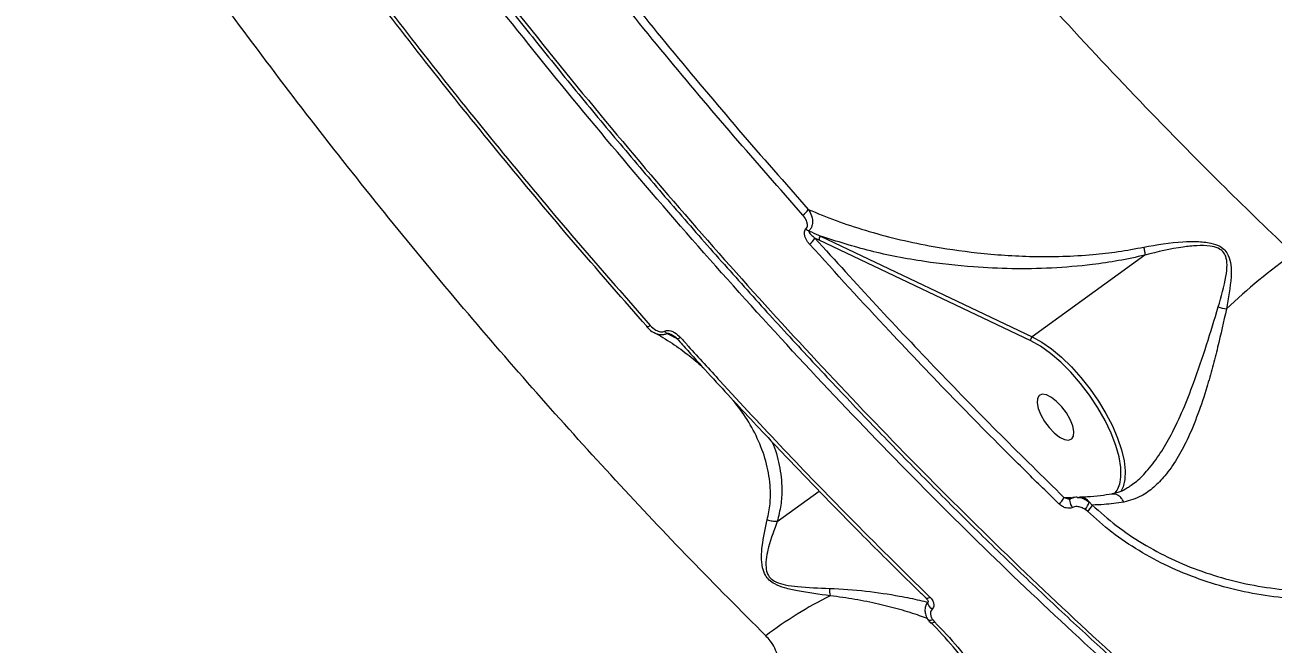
# Model space of a CAD drawing. Header units: millimetres. Extents: x -7151 to 6134, y -5040 to 5562.
# Drawn here: x -2718.5 to -2512.3, y -167.8 to -65.3 of the extents above; entities that cross this region are included whole.
import ezdxf

# ---------------------------------------------------------------- set-up
doc = ezdxf.new("R2010")
doc.units = ezdxf.units.MM
for name, color, linetype in [('DIKOM_ОБЪЕКТ', 7, 'Continuous'), ('DIKOM_РАЗМЕР_ЗОНА', 7, 'Continuous'), ('DIKOM_РАЗМЕР_ОБЪЕКТА', 7, 'Continuous')]:
    doc.layers.add(name, color=color, linetype=linetype)
doc.styles.add('style1', font='arial.ttf', dxfattribs={"width": 0.8})
doc.dimstyles.new('1-50', dxfattribs={"dimtxt": 300, "dimasz": 200, "dimexe": 100, "dimexo": 0, "dimgap": 100, "dimtad": 1, "dimtxsty": 'style1', "dimcen": 200, "dimclrd": 7, "dimclre": 7, "dimclrt": 7, "dimadec": 1, "dimazin": 2, "dimtfac": 1, "dimtmove": 0, "dimatfit": 2, "dimfxl": 0, "dimlwd": 25, "dimlwe": 18, "dimarcsym": 0})

# ---------------------------------------------------------------- blocks, each defined once
blk = doc.blocks.new('*D0')
at = {"layer": 'Defpoints', "color": 0, "transparency": 16777216}
for p in [(4133.55, 168.74), (-4567.47, -1241.13), (4133.55, -4153.12)]:
    blk.add_point(p, dxfattribs=at)
at = {"layer": 'DIKOM_РАЗМЕР_ОБЪЕКТА', "color": 7, "lineweight": 18, "transparency": 16777216}
for p, q in [((4133.55, 168.74), (4133.55, -4253.12)), ((-4567.47, -1241.13), (-4567.47, -4253.12))]:
    blk.add_line(p, q, dxfattribs=at)
at = {"layer": 'DIKOM_РАЗМЕР_ОБЪЕКТА', "color": 7, "lineweight": 25, "transparency": 16777216}
blk.add_line((-4367.47, -4153.12), (3933.55, -4153.12), dxfattribs=at)
at = {"layer": 'DIKOM_РАЗМЕР_ОБЪЕКТА', "color": 7, "transparency": 16777216}
for points in [[(-4367.47, -4119.79), (-4367.47, -4186.45), (-4567.47, -4153.12)], [(3933.55, -4119.79), (3933.55, -4186.45), (4133.55, -4153.12)]]:
    blk.add_solid(points, dxfattribs=at)
at = {"layer": 'DIKOM_РАЗМЕР_ОБЪЕКТА', "color": 7, "transparency": 16777216, "insert": (150.61, -3899.95), "char_height": 300, "attachment_point": 5, "style": 'style1'}
blk.add_mtext('8700', dxfattribs=at)
blk = doc.blocks.new('*D1')
at = {"layer": 'Defpoints', "color": 0, "transparency": 16777216}
for p in [(-2392.45, 3674.75), (-6010.84, -1738.88), (-3202.89, -1738.88)]:
    blk.add_point(p, dxfattribs=at)
at = {"layer": 'DIKOM_РАЗМЕР_ОБЪЕКТА', "color": 7, "lineweight": 18, "transparency": 16777216}
for p, q in [((-2392.45, 3674.75), (-6110.84, 3674.75)), ((-3202.89, -1738.88), (-6110.84, -1738.88))]:
    blk.add_line(p, q, dxfattribs=at)
at = {"layer": 'DIKOM_РАЗМЕР_ОБЪЕКТА', "color": 7, "lineweight": 25, "transparency": 16777216}
blk.add_line((-6010.84, 3474.75), (-6010.84, -1538.88), dxfattribs=at)
at = {"layer": 'DIKOM_РАЗМЕР_ОБЪЕКТА', "color": 7, "transparency": 16777216}
for points in [[(-6044.18, 3474.75), (-5977.51, 3474.75), (-6010.84, 3674.75)], [(-6044.18, -1538.88), (-5977.51, -1538.88), (-6010.84, -1738.88)]]:
    blk.add_solid(points, dxfattribs=at)
at = {"layer": 'DIKOM_РАЗМЕР_ОБЪЕКТА', "color": 7, "transparency": 16777216, "insert": (-6264.01, 967.94), "char_height": 300, "attachment_point": 5, "rotation": 90, "style": 'style1'}
blk.add_mtext('5400', dxfattribs=at)
blk = doc.blocks.new('*D3')
at = {"layer": 'Defpoints', "color": 0, "transparency": 16777216}
for p in [(6133.55, 253.24), (-5802.46, -2467.19), (6133.55, -4939.78)]:
    blk.add_point(p, dxfattribs=at)
at = {"layer": 'DIKOM_РАЗМЕР_ЗОНА', "color": 7, "lineweight": 18, "transparency": 16777216}
for p, q in [((6133.55, 253.24), (6133.55, -5039.78)), ((-5802.46, -2467.19), (-5802.46, -5039.78))]:
    blk.add_line(p, q, dxfattribs=at)
at = {"layer": 'DIKOM_РАЗМЕР_ЗОНА', "color": 7, "lineweight": 25, "transparency": 16777216}
blk.add_line((-5602.46, -4939.78), (5933.55, -4939.78), dxfattribs=at)
at = {"layer": 'DIKOM_РАЗМЕР_ЗОНА', "color": 7, "transparency": 16777216}
for points in [[(-5602.46, -4906.44), (-5602.46, -4973.11), (-5802.46, -4939.78)], [(5933.55, -4906.44), (5933.55, -4973.11), (6133.55, -4939.78)]]:
    blk.add_solid(points, dxfattribs=at)
at = {"layer": 'DIKOM_РАЗМЕР_ЗОНА', "color": 7, "transparency": 16777216, "insert": (186.61, -4686.61), "char_height": 300, "attachment_point": 5, "style": 'style1'}
blk.add_mtext('11950', dxfattribs=at)

msp = doc.modelspace()

# ---------------------------------------------------------------- linework, layer by layer
at = {"layer": 'DIKOM_ОБЪЕКТ', "color": 7, "linetype": 'Continuous', "lineweight": 15}
for p, q in [((-2587.272, -100.954), (-2587.969, -100.621)), ((-2552.308, -117.604), (-2587.272, -100.954)), ((-2587.034, -100.292), (-2552.069, -116.941)), ((-2533.444, -103.443), (-2552.069, -116.941)), ((-2594.221, -147.492), (-2587.277, -142.459)), ((-2546.828, -143.505), (-2545.611, -143.555)), ((-2545.611, -143.555), (-2545.168, -143.574)), ((-2544.215, -143.513), (-2544.389, -143.518)), ((-2544.157, -143.489), (-2544.218, -143.49)), ((-2542.648, -144.268), (-2542.146, -144.779)), ((-2542.956, -145.81), (-2543.337, -145.504)), ((-2569.254, -163.795), (-2569.261, -163.785)), ((-2568.515, -163.753), (-2568.207, -164.112))]:
    msp.add_line(p, q, dxfattribs=at)
at = {"layer": 'DIKOM_ОБЪЕКТ', "color": 7, "linetype": 'Continuous', "lineweight": 15, "flags": 128}
for points in [[(-2615.744, -115.299), (-2615.757, -115.261), (-2615.746, -115.2)], [(-2615.187, -115.058), (-2615.32, -115.15), (-2615.442, -115.224), (-2615.549, -115.277), (-2615.636, -115.308), (-2615.702, -115.316), (-2615.742, -115.3), (-2615.744, -115.299)], [(-2610.209, -117.04), (-2610.349, -117.136), (-2610.477, -117.212), (-2610.588, -117.264), (-2610.676, -117.291), (-2610.74, -117.292), (-2610.774, -117.27)], [(-2552.069, -116.941), (-2550.501, -117.817), (-2548.876, -118.957), (-2547.23, -120.336), (-2545.596, -121.923), (-2544.012, -123.686), (-2542.512, -125.585), (-2541.127, -127.579), (-2539.889, -129.625), (-2538.824, -131.679), (-2537.954, -133.696), (-2537.3, -135.633), (-2536.874, -137.446), (-2536.687, -139.098), (-2536.743, -140.552), (-2537.039, -141.776), (-2537.415, -142.526)], [(-2537.535, -141.002), (-2537.409, -140.127), (-2537.428, -138.573), (-2537.708, -136.819), (-2538.243, -134.905), (-2539.019, -132.879), (-2540.017, -130.79), (-2541.213, -128.687), (-2542.579, -126.622), (-2544.082, -124.644), (-2545.685, -122.801), (-2547.349, -121.139), (-2549.035, -119.696), (-2550.701, -118.508), (-2552.308, -117.604)], [(-2545.541, -133.849), (-2545.244, -133.358), (-2545.19, -132.614), (-2545.382, -131.679), (-2545.805, -130.627), (-2546.423, -129.544), (-2547.189, -128.518), (-2548.039, -127.631), (-2548.904, -126.957), (-2549.715, -126.548), (-2550.406, -126.44), (-2550.92, -126.639), (-2551.217, -127.13), (-2551.271, -127.874), (-2551.079, -128.809), (-2550.656, -129.861), (-2550.037, -130.944), (-2549.272, -131.97), (-2548.422, -132.857), (-2547.556, -133.531), (-2546.746, -133.94), (-2546.055, -134.049), (-2545.541, -133.849)], [(-2545.384, -145.175), (-2545.532, -144.947), (-2545.66, -144.694), (-2545.759, -144.435), (-2545.82, -144.193), (-2545.838, -143.985), (-2545.812, -143.83), (-2545.76, -143.751)], [(-2545.76, -143.751), (-2545.744, -143.739), (-2545.729, -143.731)], [(-2568.967, -160.023), (-2569.11, -160.118), (-2569.244, -160.189), (-2569.364, -160.232), (-2569.465, -160.247), (-2569.544, -160.232), (-2569.587, -160.201)], [(-2568.602, -162.003), (-2568.82, -161.826), (-2569.015, -161.621), (-2569.169, -161.403), (-2569.272, -161.19), (-2569.314, -161), (-2569.292, -160.847), (-2569.246, -160.776)], [(-2568.515, -163.753), (-2568.688, -163.825), (-2568.851, -163.87), (-2568.997, -163.888), (-2569.118, -163.877), (-2569.21, -163.837), (-2569.254, -163.795)], [(-2568.207, -164.112), (-2568.343, -164.201), (-2568.47, -164.269), (-2568.587, -164.313), (-2568.688, -164.332), (-2568.769, -164.324), (-2568.826, -164.294)]]:
    msp.add_lwpolyline(points, dxfattribs=at)
at = {"layer": 'DIKOM_ОБЪЕКТ', "color": 7, "linetype": 'Continuous', "lineweight": 15}
for centre, radius, start, end in [((-2591.994, -93.895), 3.526, 304.71146, 325.96632), ((-2588.405, -97.935), 1.573, 227.7396, 249.5927), ((-2590.667, -98.975), 3.161, 304.11857, 328.60376), ((-2586.661, -100.8), 0.63, 126.28696, 194.1929), ((-2451.129, -184.575), 99.79, 125.38645, 133.61835), ((-2518.654, -104.042), 8.394, 251.47378, 260.98237), ((-2611.55, -115.216), 1.482, 212.53963, 234.10925), ((-2551.696, -117.45), 0.631, 126.29772, 194.10991), ((-2541.264, -140.304), 3.794, 315.10883, 349.39357), ((-2548.831, -142.816), 2.118, 303.62751, 341.01364), ((-2544.196, -145.417), 1.928, 36.5653, 88.82576), ((-2545.251, -143.627), 2.681, 315.56149, 346.16757), ((-2544.216, -143.986), 2.216, 304.63805, 339.05101), ((-2580.855, -158.745), 4.71, 177.75329, 192.80337), ((-2555.609, -219.688), 66.92, 116.4796, 127.23068), ((-2568.727, -164.187), 0.145, 194.65432, 227.25525)]:
    msp.add_arc(centre, radius, start, end, dxfattribs=at)
for points, knots in [([(-2513.41, -193.807), (-2516.513, -191.219), (-2524.872, -184.245), (-2538.497, -172.219), (-2554.223, -157.586), (-2570.002, -142.086), (-2585.779, -125.752), (-2601.5, -108.619), (-2616.817, -91.064), (-2631.688, -73.157), (-2646.08, -54.975), (-2660.227, -36.221), (-2674.069, -16.937), (-2687.55, 2.82), (-2700.371, 22.618), (-2712.506, 42.385), (-2723.941, 62.057), (-2734.862, 81.952), (-2745.208, 102.011), (-2754.928, 122.166), (-2763.81, 141.974), (-2771.84, 161.373), (-2779.029, 180.316), (-2785.492, 199.111), (-2791.176, 217.684), (-2796.041, 235.963), (-2799.979, 253.548), (-2803.001, 270.392), (-2805.132, 286.471), (-2806.41, 302.045), (-2806.79, 317.038), (-2806.251, 331.382), (-2804.864, 344.193), (-2802.789, 355.576), (-2800.178, 365.653), (-2796.908, 375.083), (-2792.978, 383.829), (-2788.434, 391.8), (-2783.302, 398.961), (-2778.243, 404.704), (-2774.729, 407.875), (-2773.298, 409.167)], [0, 0, 0, 0, 0.015652, 0.0421679, 0.0687043, 0.0952202, 0.1225061, 0.1498144, 0.1771008, 0.2036166, 0.2301529, 0.2566687, 0.2839546, 0.3112631, 0.338549, 0.3650649, 0.3916013, 0.4181172, 0.4454032, 0.4727114, 0.4999975, 0.5265135, 0.5530496, 0.5795656, 0.6068516, 0.6341599, 0.661446, 0.6879619, 0.714498, 0.7410139, 0.7683, 0.7956082, 0.8228943, 0.8459725, 0.8690776, 0.8921826, 0.9155066, 0.9388308, 0.9615639, 0.9843487, 1, 1, 1, 1]), ([(-2788.08, 390.892), (-2788.377, 390.424), (-2789.588, 388.514), (-2791.506, 384.921), (-2793.831, 380.113), (-2795.934, 375.058), (-2797.835, 369.777), (-2799.528, 364.262), (-2801.015, 358.512), (-2802.297, 352.526), (-2803.37, 346.306), (-2804.235, 339.875), (-2804.882, 333.257), (-2805.313, 326.472), (-2805.526, 319.525), (-2805.524, 312.411), (-2805.307, 305.131), (-2804.874, 297.68), (-2804.227, 290.059), (-2803.365, 282.263), (-2802.288, 274.293), (-2800.994, 266.143), (-2799.484, 257.814), (-2797.762, 249.328), (-2795.834, 240.719), (-2793.706, 232.018), (-2791.382, 223.237), (-2788.862, 214.37), (-2786.143, 205.417), (-2783.229, 196.371), (-2780.116, 187.232), (-2776.803, 177.997), (-2773.291, 168.664), (-2769.578, 159.229), (-2765.661, 149.69), (-2761.548, 140.063), (-2757.258, 130.391), (-2752.803, 120.709), (-2748.193, 111.032), (-2743.422, 101.35), (-2738.491, 91.663), (-2733.402, 81.97), (-2728.152, 72.272), (-2722.742, 62.568), (-2717.174, 52.859), (-2711.446, 43.145), (-2705.557, 33.425), (-2699.514, 23.71), (-2693.334, 14.025), (-2687.035, 4.402), (-2680.629, -5.141), (-2674.12, -14.599), (-2667.508, -23.973), (-2660.792, -33.264), (-2653.972, -42.473), (-2647.05, -51.598), (-2640.024, -60.64), (-2632.895, -69.597), (-2625.663, -78.472), (-2618.33, -87.257), (-2610.914, -95.936), (-2603.438, -104.478), (-2595.921, -112.862), (-2588.37, -121.081), (-2580.783, -129.137), (-2573.16, -137.03), (-2565.501, -144.762), (-2557.806, -152.33), (-2550.077, -159.736), (-2542.312, -166.978), (-2534.512, -174.059), (-2526.678, -180.968), (-2519.368, -187.255), (-2514.672, -191.146), (-2512.597, -192.865)], [0, 0, 0, 0, 0.0045178, 0.0184685, 0.0324104, 0.0463585, 0.0603235, 0.0743202, 0.0883638, 0.1024689, 0.1166505, 0.130877, 0.1450496, 0.1591517, 0.1732005, 0.187211, 0.2011992, 0.2151805, 0.2291698, 0.2431785, 0.2572224, 0.2713176, 0.2854795, 0.2997039, 0.313907, 0.3280254, 0.3420837, 0.3560976, 0.3700837, 0.3840573, 0.3980348, 0.4120274, 0.4260501, 0.4401191, 0.4542506, 0.4684559, 0.4826628, 0.4967715, 0.5108345, 0.5248638, 0.5388703, 0.5528654, 0.5668607, 0.5808651, 0.5948886, 0.6089425, 0.6230382, 0.6371872, 0.6513541, 0.6654785, 0.6795547, 0.6935939, 0.7076074, 0.7216065, 0.7356022, 0.7496049, 0.7636232, 0.7776689, 0.7917524, 0.8058857, 0.8200567, 0.8342015, 0.8482911, 0.8623413, 0.8763627, 0.8903667, 0.9043643, 0.918367, 0.932382, 0.9464207, 0.9604941, 0.9746135, 0.9887823, 1, 1, 1, 1]), ([(-2787.829, 391.085), (-2788.009, 390.822), (-2790.115, 387.74), (-2793.426, 380.83), (-2797.651, 370.281), (-2800.928, 358.565), (-2803.297, 346.074), (-2804.742, 332.833), (-2805.304, 318.929), (-2804.992, 304.133), (-2803.767, 288.459), (-2801.612, 271.941), (-2798.574, 254.942), (-2794.686, 237.534), (-2789.995, 219.791), (-2784.425, 201.427), (-2777.959, 182.477), (-2770.597, 162.997), (-2762.595, 143.644), (-2754.032, 124.499), (-2744.993, 105.632), (-2735.228, 86.505), (-2724.741, 67.169), (-2713.548, 47.685), (-2701.736, 28.213), (-2689.328, 8.815), (-2676.362, -10.449), (-2662.788, -29.637), (-2648.629, -48.68), (-2633.919, -67.506), (-2618.984, -85.7), (-2603.88, -103.215), (-2588.665, -120.02), (-2573.092, -136.386), (-2557.2, -152.243), (-2541.039, -167.501), (-2525.93, -181.028), (-2516.23, -189.151), (-2511.94, -192.743)], [0, 0, 0, 0, 0.002655, 0.0310514, 0.0602728, 0.0895179, 0.1187394, 0.1471359, 0.1755543, 0.2039507, 0.2331722, 0.2624172, 0.2916386, 0.3200352, 0.3484537, 0.3768502, 0.4060715, 0.4353166, 0.4645379, 0.4919121, 0.5193058, 0.5466799, 0.5747902, 0.6029216, 0.6310317, 0.6594285, 0.6878468, 0.7162436, 0.7454648, 0.7747101, 0.8039317, 0.8323281, 0.8607465, 0.8891433, 0.9183646, 0.94761, 0.9768315, 1, 1, 1, 1]), ([(-2724.175, 387.578), (-2725.644, 384.689), (-2728.583, 378.908), (-2732.021, 369.158), (-2734.763, 358.555), (-2736.697, 347.016), (-2737.814, 334.582), (-2738.087, 321.521), (-2737.534, 307.894), (-2736.193, 293.772), (-2734.04, 278.925), (-2731.049, 263.374), (-2727.21, 247.159), (-2722.605, 230.63), (-2717.268, 213.855), (-2711.246, 196.899), (-2704.445, 179.491), (-2696.852, 161.674), (-2688.477, 143.501), (-2679.496, 125.362), (-2669.955, 107.319), (-2659.908, 89.428), (-2649.196, 71.409), (-2637.829, 53.323), (-2625.83, 35.23), (-2613.451, 17.514), (-2600.743, 0.225), (-2587.76, -16.592), (-2574.301, -33.197), (-2560.395, -49.521), (-2546.079, -65.502), (-2532.672, -79.709), (-2520.273, -92.286), (-2512.704, -99.573), (-2508.916, -103.219)], [0, 0, 0, 0, 0.0311787, 0.0623809, 0.0935595, 0.1256443, 0.1577553, 0.1898401, 0.2210201, 0.2522245, 0.2834047, 0.3154899, 0.3476011, 0.379686, 0.410889, 0.442116, 0.4733188, 0.5054257, 0.5375585, 0.5696653, 0.6009197, 0.632198, 0.6634522, 0.69561, 0.7277938, 0.7599521, 0.791284, 0.8226403, 0.8539729, 0.8862088, 0.9184712, 0.9507071, 0.9753303, 1, 1, 1, 1]), ([(-2596.098, -166.406), (-2600.261, -162.224), (-2608.591, -153.854), (-2620.965, -140.705), (-2633.211, -127.162), (-2645.452, -113.028), (-2657.656, -98.317), (-2669.784, -83.045), (-2681.64, -67.456), (-2693.573, -51.065), (-2705.518, -33.858), (-2717.404, -15.848), (-2728.823, 2.366), (-2739.725, 20.698), (-2750.053, 39.064), (-2759.76, 57.387), (-2768.818, 75.635), (-2777.226, 93.78), (-2784.973, 111.786), (-2792.024, 129.569), (-2798.344, 147.047), (-2803.9, 164.147), (-2808.671, 180.835), (-2812.664, 197.092), (-2815.878, 212.885), (-2818.298, 228.14), (-2819.915, 242.787), (-2820.719, 257.029), (-2820.671, 270.802), (-2819.659, 283.958), (-2818.333, 293.798), (-2817.035, 298.917), (-2816.696, 300.256)], [0, 0, 0, 0, 0.0304701, 0.0609767, 0.0914833, 0.1219538, 0.1536733, 0.185434, 0.2171948, 0.2489145, 0.2838219, 0.3188399, 0.3539137, 0.3889879, 0.4240053, 0.458912, 0.4937031, 0.5286046, 0.5635622, 0.5985195, 0.6334205, 0.6682114, 0.7029196, 0.7377376, 0.7726112, 0.807485, 0.8423026, 0.8770106, 0.9136661, 0.9503542, 0.9870099, 1, 1, 1, 1]), ([(-2589.986, -96.793), (-2593.817, -92.439), (-2601.48, -83.733), (-2612.791, -70.254), (-2623.967, -56.506), (-2631.254, -47.107), (-2634.898, -42.407)], [0, 0, 0, 0, 0.2491003, 0.4981991, 0.7490999, 1, 1, 1, 1]), ([(-2633.886, -41.6), (-2630.277, -46.256), (-2623.058, -55.568), (-2611.935, -69.255), (-2600.623, -82.741), (-2592.923, -91.492), (-2589.072, -95.868)], [0, 0, 0, 0, 0.2490988, 0.4982015, 0.7490992, 1, 1, 1, 1]), ([(-2615.746, -115.2), (-2619.565, -110.853), (-2627.202, -102.159), (-2638.478, -88.702), (-2649.62, -74.976), (-2656.885, -65.593), (-2660.517, -60.901)], [0, 0, 0, 0, 0.2491003, 0.4982022, 0.7491021, 1, 1, 1, 1]), ([(-2660.061, -60.645), (-2656.447, -65.313), (-2649.218, -74.649), (-2638.08, -88.373), (-2626.753, -101.895), (-2619.042, -110.67), (-2615.187, -115.058)], [0, 0, 0, 0, 0.2491002, 0.4981982, 0.7490981, 1, 1, 1, 1]), ([(-2589.462, -99.099), (-2589.392, -99.008), (-2589.253, -98.826), (-2589.193, -98.412), (-2589.3, -97.823), (-2589.605, -97.25), (-2589.895, -96.902), (-2589.986, -96.793)], [0, 0, 0, 0, 0.1388176, 0.2767228, 0.4965646, 0.8418723, 1, 1, 1, 1]), ([(-2589.072, -95.868), (-2587.564, -96.496), (-2584.548, -97.751), (-2579.66, -99.359), (-2574.521, -100.759), (-2568.399, -102.069), (-2562.403, -102.963), (-2556.616, -103.478), (-2551.907, -103.686), (-2547.047, -103.672), (-2542.345, -103.396), (-2537.86, -102.904), (-2535.044, -102.374), (-2533.63, -102.107)], [0, 0, 0, 0, 0.1007591, 0.2015234, 0.3037918, 0.4060543, 0.5490239, 0.6279436, 0.7068463, 0.7872952, 0.8677065, 0.9335556, 1, 1, 1, 1]), ([(-2589.072, -95.868), (-2588.971, -96.029), (-2588.643, -96.554), (-2588.365, -97.445), (-2588.386, -98.341), (-2588.588, -98.978), (-2588.829, -99.262), (-2588.953, -99.409)], [0, 0, 0, 0, 0.1441146, 0.4679595, 0.6901078, 0.8403116, 1, 1, 1, 1]), ([(-2588.894, -101.591), (-2588.994, -101.472), (-2589.311, -101.094), (-2589.637, -100.466), (-2589.746, -99.827), (-2589.681, -99.385), (-2589.535, -99.195), (-2589.462, -99.099)], [0, 0, 0, 0, 0.160561, 0.5081267, 0.7318446, 0.8654015, 1, 1, 1, 1]), ([(-2588.953, -99.409), (-2588.962, -99.427), (-2588.981, -99.467), (-2588.971, -99.564), (-2588.893, -99.741), (-2588.65, -100.049), (-2588.32, -100.355), (-2588.055, -100.556), (-2587.969, -100.621)], [0, 0, 0, 0, 0.038268, 0.0819198, 0.1921106, 0.4180689, 0.8124788, 1, 1, 1, 1]), ([(-2588.953, -99.409), (-2588.816, -99.473), (-2588.177, -99.77), (-2587.537, -100.062), (-2587.034, -100.292)], [0, 0, 0, 0, 0.2148101, 1, 1, 1, 1]), ([(-2587.969, -100.621), (-2584.599, -104.341), (-2577.858, -111.78), (-2567.606, -122.623), (-2557.267, -133.246), (-2550.308, -140.085), (-2546.828, -143.505)], [0, 0, 0, 0, 0.2493142, 0.49863, 0.7493129, 1, 1, 1, 1]), ([(-2533.444, -103.443), (-2534.895, -103.762), (-2537.798, -104.4), (-2542.972, -105.141), (-2548.901, -105.643), (-2555.459, -105.737), (-2562.511, -105.414), (-2570.403, -104.515), (-2578.952, -102.878), (-2584.34, -101.154), (-2587.034, -100.292)], [0, 0, 0, 0, 0.071759, 0.1435681, 0.2576764, 0.372182, 0.4865135, 0.6397326, 0.8198565, 1, 1, 1, 1]), ([(-2547.658, -144.579), (-2548.106, -144.143), (-2550.345, -141.96), (-2556.161, -136.223), (-2565.07, -127.194), (-2576.608, -115.115), (-2584.497, -106.431), (-2588.894, -101.591)], [0, 0, 0, 0, 0.03215499, 0.16078874, 0.41828501, 0.67577333, 1, 1, 1, 1]), ([(-2533.63, -102.107), (-2531.483, -101.731), (-2528.579, -101.223), (-2524.844, -101.143), (-2522.777, -101.323), (-2521.178, -101.837), (-2520.183, -102.576), (-2519.503, -103.633), (-2519.175, -105.155), (-2519.186, -108.1), (-2519.641, -110.556), (-2519.969, -112.332)], [0, 0, 0, 0, 0.2657913, 0.3593712, 0.4543142, 0.5177605, 0.5632808, 0.6085771, 0.6803189, 0.7688764, 1, 1, 1, 1]), ([(-2533.63, -102.107), (-2533.622, -102.149), (-2533.571, -102.409), (-2533.484, -102.915), (-2533.454, -103.251), (-2533.438, -103.435)], [0, 0, 0, 0, 0.0794556, 0.497249, 1, 1, 1, 1]), ([(-2521.321, -112), (-2520.824, -110.311), (-2520.142, -107.993), (-2519.811, -105.199), (-2519.951, -103.782), (-2520.503, -102.809), (-2521.417, -102.179), (-2522.927, -101.834), (-2524.892, -101.833), (-2528.514, -102.218), (-2531.362, -102.864), (-2533.435, -103.434), (-2533.438, -103.435)], [0, 0, 0, 0, 0.23700048, 0.32529487, 0.39384684, 0.4351639, 0.47649652, 0.53648771, 0.63001105, 0.72575486, 0.99968467, 1, 1, 1, 1]), ([(-2533.438, -103.435), (-2533.438, -103.435), (-2533.438, -103.437), (-2533.44, -103.44), (-2533.443, -103.441), (-2533.444, -103.443)], [0, 0, 0, 0, 0.2403823, 0.5559779, 1, 1, 1, 1]), ([(-3150.008, -110.543), (-3150.021, -111.425), (-3150.081, -115.361), (-3148.929, -122.738), (-3146.561, -132.635), (-3142.857, -142.967), (-3137.895, -153.678), (-3131.632, -164.75), (-3124.209, -175.935), (-3115.684, -187.194), (-3106.127, -198.485), (-3095.385, -209.992), (-3083.444, -221.682), (-3070.317, -233.52), (-3056.458, -245.106), (-3041.977, -256.405), (-3026.992, -267.387), (-3011.084, -278.37), (-2994.269, -289.315), (-2976.58, -300.188), (-2958.157, -310.894), (-2939.042, -321.398), (-2919.292, -331.667), (-2898.835, -341.729), (-2877.713, -351.541), (-2855.985, -361.061), (-2834.129, -370.08), (-2812.224, -378.578), (-2790.347, -386.549), (-2768.141, -394.121), (-2745.671, -401.254), (-2723.013, -407.898), (-2701.995, -413.591), (-2688.627, -416.85), (-2682.716, -418.292)], [0, 0, 0, 0, 0.0092133, 0.0411392, 0.0730895, 0.1050153, 0.1378682, 0.170748, 0.2036013, 0.2355268, 0.2674773, 0.2994029, 0.3322563, 0.365136, 0.397989, 0.4287655, 0.4595636, 0.4903396, 0.5219437, 0.5535714, 0.5851752, 0.6171011, 0.6490516, 0.6809773, 0.7138302, 0.7467104, 0.7795634, 0.8114894, 0.8434397, 0.8753658, 0.9082187, 0.9410987, 0.9739518, 1, 1, 1, 1]), ([(-2519.969, -112.332), (-2520.438, -114.431), (-2521.148, -117.613), (-2522.256, -121.975), (-2523.304, -125.691), (-2524.65, -129.784), (-2526.304, -133.789), (-2528.142, -137.228), (-2529.989, -139.862), (-2531.967, -141.901), (-2534.207, -143.551), (-2535.947, -144.029), (-2536.932, -144.299)], [0, 0, 0, 0, 0.1589021, 0.2409065, 0.3228919, 0.4352722, 0.5505593, 0.6428565, 0.7376479, 0.8154982, 0.8955082, 1, 1, 1, 1]), ([(-2535.735, -141.492), (-2535.415, -141.274), (-2534.421, -140.598), (-2532.785, -138.847), (-2530.871, -136.284), (-2528.931, -132.93), (-2527.099, -129.015), (-2525.145, -124.003), (-2523.214, -118.226), (-2521.952, -114.076), (-2521.321, -112)], [0, 0, 0, 0, 0.04240155, 0.13181552, 0.23982269, 0.34794682, 0.48172248, 0.6156347, 0.80768397, 1, 1, 1, 1]), ([(-2615.735, -115.291), (-2615.666, -115.371), (-2615.37, -115.716), (-2614.967, -116.069), (-2614.59, -116.237), (-2614.538, -116.26)], [0, 0, 0, 0, 0.2067419, 0.8905941, 1, 1, 1, 1]), ([(-2615.187, -115.058), (-2614.897, -115.338), (-2614.468, -115.753), (-2613.764, -116.062), (-2613.301, -116.14), (-2612.983, -116.097), (-2612.842, -116.032), (-2612.799, -116.013)], [0, 0, 0, 0, 0.4385113, 0.6486529, 0.8191738, 0.9451424, 1, 1, 1, 1]), ([(-2612.419, -116.416), (-2612.488, -116.45), (-2612.714, -116.559), (-2613.191, -116.658), (-2613.842, -116.569), (-2614.368, -116.449), (-2614.562, -116.265), (-2614.563, -116.265)], [0, 0, 0, 0, 0.1069896, 0.346443, 0.6506274, 0.99914, 1, 1, 1, 1]), ([(-2614.534, -116.228), (-2614.047, -116.501), (-2612.492, -117.371), (-2610.12, -119.015), (-2607.867, -120.72), (-2606.692, -121.821), (-2606.33, -122.159)], [0, 0, 0, 0, 0.1555667, 0.4966671, 0.8450468, 1, 1, 1, 1]), ([(-2612.799, -116.013), (-2612.752, -115.991), (-2612.601, -115.923), (-2612.259, -115.881), (-2611.748, -115.968), (-2610.984, -116.303), (-2610.516, -116.747), (-2610.209, -117.04)], [0, 0, 0, 0, 0.0555536, 0.1783275, 0.3495542, 0.5729249, 1, 1, 1, 1]), ([(-2611.63, -116.616), (-2611.718, -116.574), (-2611.891, -116.489), (-2612.135, -116.415), (-2612.322, -116.39), (-2612.399, -116.411), (-2612.419, -116.416)], [0, 0, 0, 0, 0.3721337, 0.7329888, 0.9302244, 1, 1, 1, 1]), ([(-2610.869, -117.189), (-2610.972, -117.138), (-2611.486, -116.881), (-2612.004, -116.623), (-2612.419, -116.416)], [0, 0, 0, 0, 0.198478, 1, 1, 1, 1]), ([(-2611.631, -116.618), (-2611.594, -116.634), (-2611.372, -116.73), (-2611.071, -116.956), (-2610.862, -117.192), (-2610.781, -117.284)], [0, 0, 0, 0, 0.1088437, 0.6549037, 1, 1, 1, 1]), ([(-2610.763, -117.26), (-2610.176, -117.919), (-2607.087, -121.391), (-2601.442, -127.532), (-2593.841, -135.66), (-2586.21, -143.606), (-2578.547, -151.373), (-2573.001, -156.898), (-2570.002, -159.786), (-2569.58, -160.193)], [0, 0, 0, 0, 0.0436013, 0.2296413, 0.4152488, 0.6002101, 0.7847403, 0.9696724, 1, 1, 1, 1]), ([(-2610.209, -117.04), (-2609.774, -117.523), (-2607.601, -119.94), (-2601.927, -126.18), (-2593.13, -135.606), (-2581.568, -147.606), (-2573.477, -155.579), (-2568.967, -160.023)], [0, 0, 0, 0, 0.0321572, 0.1607927, 0.4182834, 0.6757754, 1, 1, 1, 1]), ([(-2595.861, -147.21), (-2595.678, -146.323), (-2595.311, -144.549), (-2595.305, -141.451), (-2595.85, -137.957), (-2597.212, -134.176), (-2599.02, -130.648), (-2600.667, -128.516), (-2601.459, -127.49)], [0, 0, 0, 0, 0.1203416, 0.2407514, 0.4336997, 0.6273096, 0.8206486, 1, 1, 1, 1]), ([(-2595.131, -134.247), (-2595.106, -134.297), (-2594.483, -135.541), (-2593.798, -138.168), (-2593.357, -141.662), (-2593.529, -144.792), (-2593.99, -146.592), (-2594.221, -147.492)], [0, 0, 0, 0, 0.0127378, 0.3164821, 0.6191607, 0.8096348, 1, 1, 1, 1]), ([(-2535.739, -141.531), (-2535.932, -141.677), (-2536.534, -142.137), (-2537.584, -142.63), (-2538.445, -142.836), (-2538.885, -142.942)], [0, 0, 0, 0, 0.18660416, 0.58459957, 1, 1, 1, 1]), ([(-2546.828, -143.505), (-2546.711, -143.557), (-2546.497, -143.654), (-2546.192, -143.742), (-2545.994, -143.753), (-2545.93, -143.757)], [0, 0, 0, 0, 0.4455239, 0.8189838, 1, 1, 1, 1]), ([(-2545.728, -143.731), (-2545.727, -143.73), (-2545.724, -143.727), (-2545.739, -143.737), (-2545.781, -143.749), (-2545.846, -143.761), (-2545.899, -143.761), (-2545.93, -143.761)], [0, 0, 0, 0, 0.1723799, 0.3840259, 0.5564247, 0.7478954, 1, 1, 1, 1]), ([(-2544.614, -143.503), (-2544.637, -143.5), (-2544.923, -143.46), (-2545.327, -143.53), (-2545.633, -143.71), (-2545.714, -143.759)], [0, 0, 0, 0, 0.0581226, 0.748429, 1, 1, 1, 1]), ([(-2544.616, -143.513), (-2544.564, -143.508), (-2544.22, -143.476), (-2543.498, -143.689), (-2542.945, -144.066), (-2542.648, -144.268)], [0, 0, 0, 0, 0.075695, 0.502594, 1, 1, 1, 1]), ([(-2538.855, -142.952), (-2539.504, -143.055), (-2540.955, -143.285), (-2542.725, -143.449), (-2543.76, -143.467), (-2544.159, -143.474)], [0, 0, 0, 0, 0.3317947, 0.741972, 1, 1, 1, 1]), ([(-2536.932, -144.299), (-2538.05, -144.454), (-2539.906, -144.711), (-2541.509, -144.76), (-2542.146, -144.779)], [0, 0, 0, 0, 0.6025559, 1, 1, 1, 1]), ([(-2536.932, -144.299), (-2536.95, -144.26), (-2537.052, -144.042), (-2537.323, -143.619), (-2537.815, -143.17), (-2538.379, -142.921), (-2538.729, -142.973), (-2538.877, -142.994)], [0, 0, 0, 0, 0.0437194, 0.245106, 0.521122, 0.7970074, 1, 1, 1, 1]), ([(-2545.384, -145.175), (-2545.426, -145.194), (-2545.589, -145.266), (-2545.948, -145.327), (-2546.495, -145.268), (-2547.118, -145.029), (-2547.472, -144.734), (-2547.658, -144.579)], [0, 0, 0, 0, 0.057879, 0.2243878, 0.4300233, 0.7004786, 1, 1, 1, 1]), ([(-2543.337, -145.504), (-2543.552, -145.38), (-2543.945, -145.154), (-2544.565, -145.025), (-2545.049, -145.043), (-2545.288, -145.137), (-2545.384, -145.175)], [0, 0, 0, 0, 0.3466055, 0.6311824, 0.8512945, 1, 1, 1, 1]), ([(-2490.021, -158.829), (-2492.184, -159.262), (-2496.172, -160.059), (-2502.191, -160.487), (-2507.888, -160.422), (-2513.554, -159.837), (-2519.109, -158.725), (-2524.487, -157.108), (-2529.637, -154.999), (-2534.472, -152.389), (-2538.984, -149.359), (-2541.633, -146.992), (-2542.956, -145.81)], [0, 0, 0, 0, 0.11667561, 0.21508041, 0.31379394, 0.41220157, 0.51006143, 0.60822524, 0.70608205, 0.80395409, 0.90213062, 1, 1, 1, 1]), ([(-2542.146, -144.779), (-2540.852, -145.935), (-2538.259, -148.25), (-2533.842, -151.213), (-2529.109, -153.765), (-2524.066, -155.825), (-2518.799, -157.402), (-2513.358, -158.486), (-2507.807, -159.053), (-2502.224, -159.111), (-2496.325, -158.686), (-2492.417, -157.901), (-2490.296, -157.475)], [0, 0, 0, 0, 0.0977718, 0.1958598, 0.2936337, 0.3914599, 0.4895904, 0.5874247, 0.685896, 0.7846805, 0.8831492, 1, 1, 1, 1]), ([(-2585.448, -159.788), (-2587.247, -159.555), (-2589.735, -159.233), (-2592.861, -158.56), (-2594.472, -157.969), (-2595.568, -157.212), (-2596.296, -156.28), (-2596.742, -154.945), (-2596.833, -153.329), (-2596.626, -150.55), (-2596.186, -148.626), (-2595.861, -147.21)], [0, 0, 0, 0, 0.2311224, 0.3196847, 0.3914191, 0.4367217, 0.4822408, 0.5456923, 0.6388383, 0.7342176, 1, 1, 1, 1]), ([(-2594.233, -147.497), (-2594.234, -147.499), (-2594.647, -148.814), (-2595.467, -150.725), (-2596.021, -153.377), (-2596.151, -154.891), (-2595.886, -156.153), (-2595.272, -157), (-2594.257, -157.636), (-2592.73, -158.049), (-2589.712, -158.415), (-2587.311, -158.499), (-2585.561, -158.56)], [0, 0, 0, 0, 0.0003159, 0.274239, 0.3682407, 0.4635064, 0.5235144, 0.5648298, 0.6061501, 0.6746989, 0.7630128, 1, 1, 1, 1]), ([(-2594.233, -147.497), (-2594.508, -147.502), (-2595.014, -147.512), (-2595.566, -147.343), (-2595.821, -147.228), (-2595.861, -147.21)], [0, 0, 0, 0, 0.4992786, 0.9204907, 1, 1, 1, 1]), ([(-2594.221, -147.492), (-2594.222, -147.493), (-2594.225, -147.495), (-2594.229, -147.497), (-2594.232, -147.497), (-2594.233, -147.497)], [0, 0, 0, 0, 0.3676783, 0.7841239, 1, 1, 1, 1]), ([(-2585.561, -158.56), (-2583.531, -158.685), (-2579.419, -158.938), (-2574.494, -159.714), (-2571.083, -160.409), (-2569.712, -160.757), (-2569.241, -160.876)], [0, 0, 0, 0, 0.323787, 0.6559203, 0.8817841, 1, 1, 1, 1]), ([(-2569.394, -163.569), (-2569.811, -163.411), (-2571.1, -162.922), (-2573.85, -162.068), (-2577.448, -161.15), (-2581.31, -160.358), (-2584.07, -159.978), (-2585.448, -159.788)], [0, 0, 0, 0, 0.1110436, 0.3428171, 0.5614416, 0.7810295, 1, 1, 1, 1]), ([(-2569.243, -160.776), (-2569.246, -160.779), (-2569.44, -160.939), (-2569.678, -161.389), (-2569.838, -162.093), (-2569.742, -162.83), (-2569.535, -163.411), (-2569.298, -163.698), (-2569.233, -163.777)], [0, 0, 0, 0, 0.0035221, 0.2254531, 0.4395395, 0.6613026, 0.9068684, 1, 1, 1, 1]), ([(-2569.598, -160.215), (-2569.523, -160.287), (-2569.364, -160.438), (-2569.268, -160.662), (-2569.257, -160.804), (-2569.259, -160.792), (-2569.253, -160.783), (-2569.25, -160.778)], [0, 0, 0, 0, 0.2201361, 0.4649999, 0.6459495, 0.8152838, 1, 1, 1, 1]), ([(-2568.967, -160.023), (-2568.921, -160.071), (-2568.698, -160.298), (-2568.428, -160.728), (-2568.313, -161.259), (-2568.371, -161.691), (-2568.525, -161.899), (-2568.602, -162.003)], [0, 0, 0, 0, 0.0843532, 0.402677, 0.6518495, 0.8254621, 1, 1, 1, 1]), ([(-2568.602, -162.003), (-2568.682, -162.111), (-2568.841, -162.328), (-2568.902, -162.782), (-2568.807, -163.275), (-2568.607, -163.601), (-2568.515, -163.753)], [0, 0, 0, 0, 0.2097035, 0.4181675, 0.7299143, 1, 1, 1, 1]), ([(-2683.204, -418.719), (-2689.102, -417.281), (-2702.315, -414.06), (-2723.052, -408.443), (-2745.335, -401.912), (-2767.679, -394.833), (-2789.976, -387.254), (-2812.124, -379.204), (-2834.05, -370.707), (-2855.714, -361.766), (-2877.085, -352.406), (-2898.099, -342.659), (-2918.659, -332.572), (-2938.668, -322.19), (-2957.822, -311.675), (-2976.1, -301.051), (-2993.518, -290.349), (-3010.26, -279.466), (-3026.256, -268.45), (-3041.435, -257.35), (-3055.928, -246.053), (-3069.657, -234.574), (-3082.572, -222.932), (-3094.476, -211.305), (-3105.303, -199.751), (-3115.043, -188.314), (-3123.498, -177.062), (-3128.897, -169.259), (-3131.135, -165.281), (-3131.339, -164.918)], [0, 0, 0, 0, 0.0313117, 0.0701509, 0.1091132, 0.1481378, 0.1871616, 0.2261238, 0.2649637, 0.303803, 0.3427656, 0.38179, 0.4208145, 0.4597761, 0.4986159, 0.5360237, 0.5735412, 0.6111143, 0.6486878, 0.6862052, 0.7236128, 0.7624525, 0.8014144, 0.8404387, 0.879463, 0.9184249, 0.9572645, 0.9961041, 1, 1, 1, 1]), ([(-2569.347, -163.655), (-2569.266, -163.781), (-2569.118, -164.011), (-2568.901, -164.188), (-2568.804, -164.268)], [0, 0, 0, 0, 0.548981, 1, 1, 1, 1]), ([(-2559.911, -207.93), (-2558.952, -205.816), (-2557.499, -202.612), (-2556.474, -198.121), (-2555.882, -193.581), (-2556.012, -188.978), (-2556.846, -184.413), (-2558.149, -179.906), (-2560.131, -175.505), (-2562.753, -171.315), (-2565.358, -167.798), (-2567.574, -165.5), (-2568.875, -164.152)], [0, 0, 0, 0, 0.146875, 0.2225122, 0.2981481, 0.4449884, 0.5206247, 0.596262, 0.74242, 0.8177215, 0.8930175, 1, 1, 1, 1]), ([(-2568.207, -164.112), (-2566.878, -165.49), (-2564.321, -168.142), (-2561.237, -172.432), (-2558.755, -176.782), (-2556.867, -181.296), (-2555.606, -185.916), (-2554.977, -190.594), (-2554.984, -195.275), (-2555.664, -199.903), (-2556.931, -204.45), (-2558.294, -207.355), (-2558.975, -208.805)], [0, 0, 0, 0, 0.10708423, 0.20597241, 0.30518538, 0.40407511, 0.50333718, 0.60291719, 0.70217921, 0.80134728, 0.90083246, 1, 1, 1, 1]), ([(-2596.786, -177.591), (-2596.093, -176.829), (-2594.725, -175.322), (-2593.823, -172.551), (-2593.953, -169.76), (-2594.927, -167.672), (-2595.844, -166.681), (-2596.098, -166.406)], [0, 0, 0, 0, 0.2385281, 0.4713427, 0.6968082, 0.915981, 1, 1, 1, 1])]:
    msp.add_open_spline(points, degree=3, knots=knots, dxfattribs=at)

# ---------------------------------------------------------------- dimensions: what is measured, and where the dimension line sits
at = {"layer": 'DIKOM_РАЗМЕР_ЗОНА'}
dim = msp.add_linear_dim(base=(6133.546, -4939.778), p1=(-5802.455, -2467.185), p2=(6133.546, 253.243), text='11950', dimstyle='1-50', dxfattribs=at)
dim.commit()
dim.dimension.update_dxf_attribs({"geometry": '*D3', "text_midpoint": (186.606, -4939.778), "dimtype": 160})
at = {"layer": 'DIKOM_РАЗМЕР_ОБЪЕКТА'}
dim = msp.add_linear_dim(base=(-6010.843, -1738.877), p1=(-2392.449, 3674.75), p2=(-3202.885, -1738.877), angle=90, text='5400', dimstyle='1-50', dxfattribs=at)
dim.commit()
dim.dimension.update_dxf_attribs({"geometry": '*D1', "text_midpoint": (-6010.843, 967.936), "dimtype": 160})
dim = msp.add_linear_dim(base=(4133.546, -4153.121), p1=(-4567.472, -1241.128), p2=(4133.546, 168.743), text='8700', dimstyle='1-50', dxfattribs=at)
dim.commit()
dim.dimension.update_dxf_attribs({"geometry": '*D0', "text_midpoint": (150.606, -4153.121), "dimtype": 160})

doc.saveas('drawing.dxf')
